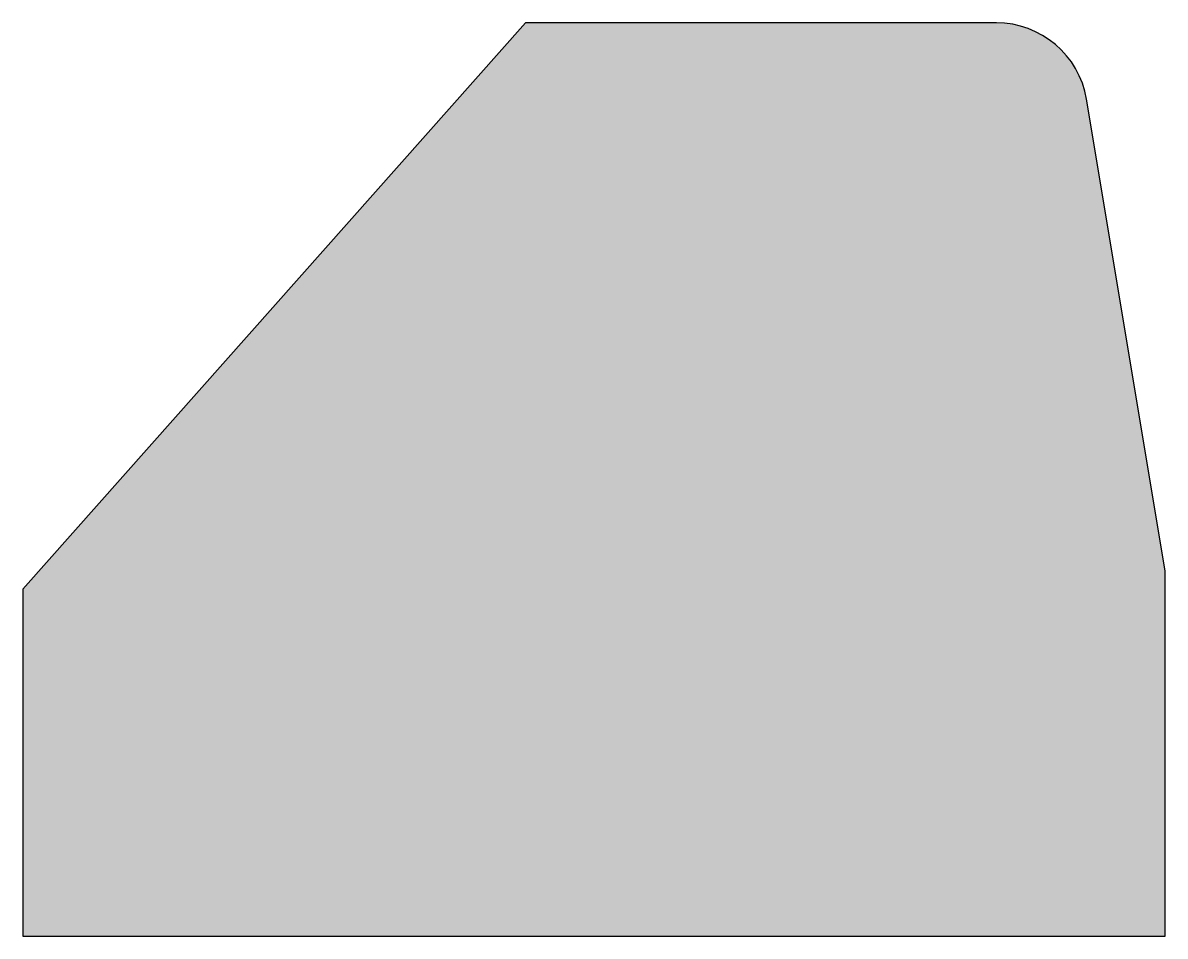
# Model space of a CAD drawing. Header units: metres. Extents: x 0 to 0.25, y 0 to 0.2.
import ezdxf

# ---------------------------------------------------------------- set-up
doc = ezdxf.new("R2010")
doc.units = ezdxf.units.M

msp = doc.modelspace()

# ---------------------------------------------------------------- hatches: boundary and pattern name
h = msp.add_hatch(color=254)
edge = h.paths.add_edge_path()
edge.add_line((0.11, 0.2), (0, 0.076))
edge.add_line((0, 0.076), (0, 0))
edge.add_line((0, 0), (0.25, 0))
edge.add_line((0.25, 0), (0.25, 0.08))
edge.add_line((0.25, 0.08), (0.23279, 0.18329))
edge.add_arc((0.21306, 0.18), 0.02, 9.4623, 90)
edge.add_line((0.21306, 0.2), (0.11, 0.2))

# ---------------------------------------------------------------- linework, layer by layer
at = {"flags": 128}
msp.add_lwpolyline([(0.11, 0.2), (0, 0.076), (0, 0), (0.25, 0), (0.25, 0.08), (0.23279, 0.18329, 0.366629), (0.21306, 0.2)], format="xyb", close=True, dxfattribs=at)

doc.saveas('drawing.dxf')
